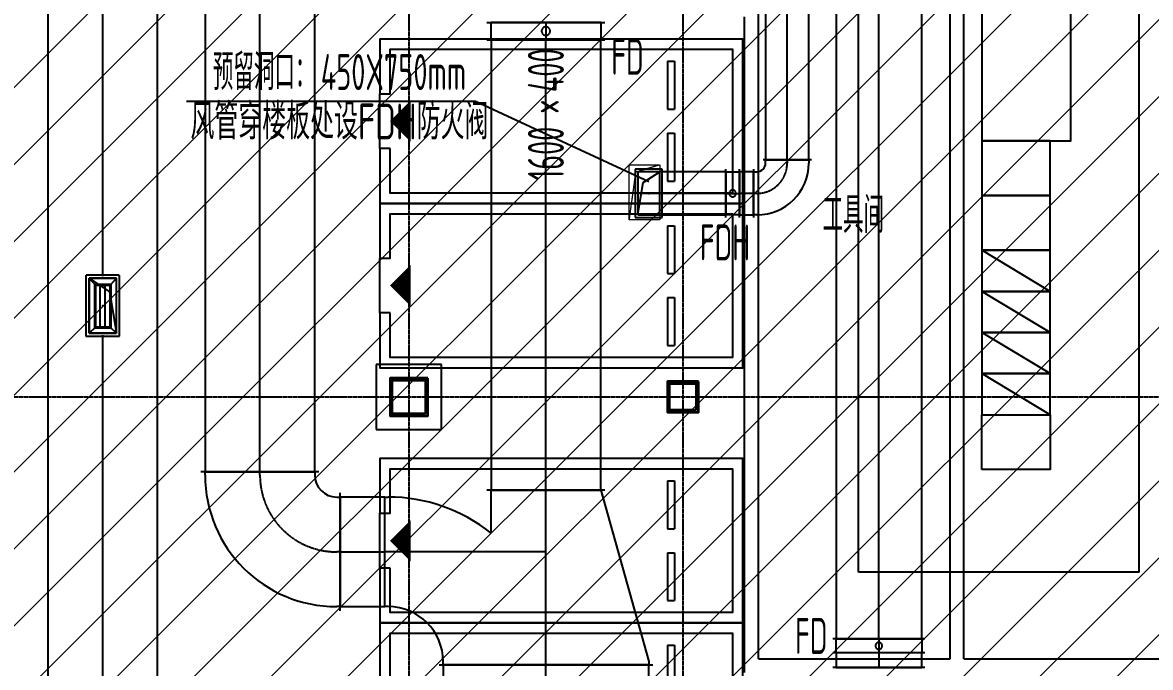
# Model space of a CAD drawing. Extents: x -20827274 to 1300756471, y -549375 to 3431892.
# Drawn here: x -72846 to -56387, y -287211 to -277794 of the extents above; entities that cross this region are included whole.
import ezdxf

# ---------------------------------------------------------------- set-up
doc = ezdxf.new("R2010")
doc.units = 0
doc.header["$LTSCALE"] = 10
for name, pattern in [('CENTER2', [1.125, 0.75, -0.125, 0.125, -0.125]), ('DASH', [0.35, 0.25, -0.1]), ('暖附图底图$0$DASH', [0.35, 0.25, -0.1]), ('暖附图底图$0$DOTE', [2.42, 2, -0.2, 0.02, -0.2])]:
    doc.linetypes.add(name, pattern=pattern)
for name, color, linetype in [('1-zs', 3, 'Continuous'), ('1-暖通标注', 4, 'Continuous'), ('1-标注暖通', 4, 'Continuous'), ('DUCT-加压送风中心线', 5, 'CENTER2'), ('DUCT-加压送风标注', 3, 'Continuous'), ('DUCT-加压送风法兰', 2, 'Continuous'), ('DUCT-加压送风管', 1, 'Continuous'), ('DUCT-加压送风管端线', 2, 'Continuous'), ('DUCT-加压送风阀门', 7, 'Continuous'), ('DUCT-排烟中心线', 5, 'CENTER2'), ('DUCT-排烟法兰', 4, 'Continuous'), ('DUCT-排烟管', 2, 'Continuous'), ('DUCT-排烟管立管', 2, 'Continuous'), ('DUCT-排烟管端线', 4, 'Continuous'), ('DUCT-排烟阀门', 7, 'Continuous'), ('DUCT-排风风口', 7, 'Continuous'), ('DUCT-送风中心线', 5, 'CENTER2'), ('DUCT-送风法兰', 2, 'Continuous'), ('DUCT-送风管', 4, 'Continuous'), ('DUCT-送风管端线', 2, 'Continuous'), ('DUCT-送风阀门', 7, 'Continuous'), ('H-DUCT-加压送风中心线', 5, 'CENTER2'), ('H-DUCT-加压送风管', 1, 'Continuous'), ('H-DUCT-加压送风管端线', 2, 'Continuous'), ('Hvac-Hide', 8, 'DASH'), ('暖附图底图$0$00-停车位', 8, 'Continuous'), ('暖附图底图$0$1-标注暖通', 8, 'Continuous'), ('暖附图底图$0$A-COLUMN', 8, 'Continuous'), ('暖附图底图$0$A-ROOM_NAME', 8, 'Continuous'), ('暖附图底图$0$A-WALL', 8, 'Continuous'), ('暖附图底图$0$DOTE', 8, 'Continuous'), ('暖附图底图$0$规划-地库', 8, 'Continuous'), ('暖附图底图$0$配电', 8, 'Continuous')]:
    doc.layers.add(name, color=color, linetype=linetype)
for name, color, linetype, lineweight in [('F-非人防区', 105, 'Continuous', 15), ('暖附图底图$0$HOLE', 8, 'Continuous', 15), ('暖附图底图$0$钢柱', 8, 'Continuous', 35)]:
    doc.layers.add(name, color=color, linetype=linetype, lineweight=lineweight)
doc.styles.add('8B2_02', font='tssdeng.shx', dxfattribs={"width": 0.6, "bigfont": 'TSSDCHN.shx'})
doc.styles.add('暖附图底图$0$8B2_02', font='tssdeng.shx', dxfattribs={"width": 0.6, "bigfont": 'TSSDCHN.shx'})

# ---------------------------------------------------------------- blocks, each defined once
blk = doc.blocks.new('$风口$00000108')
for p, q in [((-250, 135), (-190, 75)), ((-250, -135), (-250, 135)), ((250, 135), (200, 75)), ((250, 135), (250, -135)), ((200, 25), (-190, 25)), ((-250, -135), (-190, -75)), ((200, -25), (-190, -25)), ((200, -75), (250, -135)), ((250, -135), (-250, -135))]:
    blk.add_line(p, q)
at = {"linetype": 'Continuous'}
blk.add_line((250, 135), (-250, 135), dxfattribs=at)
at = {"lineweight": 40}
for p, q in [((-190, 75), (200, 75)), ((-190, -75), (-190, 75)), ((200, 75), (200, -75)), ((-190, -75), (200, -75))]:
    blk.add_line(p, q, dxfattribs=at)
blk = doc.blocks.new('暖附图底图$0$车位2400x5300')
at = {"layer": '暖附图底图$0$00-停车位', "color": 251}
for p, q in [((-875, -1000), (-175, -1000)), ((-875, -1100), (-875, -1000)), ((-875, -1100), (-175, -1100)), ((-175, -1100), (-175, -1000)), ((175, -1000), (875, -1000)), ((175, -1100), (175, -1000)), ((175, -1100), (875, -1100)), ((875, -1100), (875, -1000)), ((400, -5300), (-400, -5300))]:
    blk.add_line(p, q, dxfattribs=at)
blk.add_lwpolyline([(400, -5150), (400, -5300), (1200, -5300), (1200, 0), (-1200, 0), (-1200, -5300), (-400, -5300), (-400, -5150), (-1050, -5150), (-1050, -150), (1050, -150), (1050, -5150), (400, -5150)], dxfattribs=at)
blk.add_lwpolyline([(0, -5150, 0, 600, 0), (0, -4850, 600, 600, 0)], format="xyseb", dxfattribs=at)
blk = doc.blocks.new('暖附图底图$0$A$C08EF1FB0')
at = {"layer": '暖附图底图$0$规划-地库', "color": 1}
for p, q in [((6700, 2800), (6100, 1800)), ((7300, 2800), (6700, 1800)), ((7900, 2800), (7300, 1800)), ((8500, 2800), (7900, 1800))]:
    blk.add_line(p, q, dxfattribs=at)
at = {"layer": '暖附图底图$0$配电'}
for p, q in [((10800, 4100), (0, 4100)), ((0, 4100), (0, 0)), ((10800, 4100), (10800, 0)), ((10800, 0), (0, 0))]:
    blk.add_line(p, q, dxfattribs=at)
for points in [[(2500, 1800), (4500, 1800), (4500, 3100), (2500, 3100)], [(1500, 1800), (1900, 1800), (1900, 2800), (1500, 2800)], [(1900, 1800), (2500, 1800), (2500, 2800), (1900, 2800)], [(4500, 1800), (5300, 1800), (5300, 2800), (4500, 2800)], [(5300, 1800), (6100, 1800), (6100, 2800), (5300, 2800)], [(6100, 1800), (6700, 1800), (6700, 2800), (6100, 2800)], [(6700, 1800), (7300, 1800), (7300, 2800), (6700, 2800)], [(7300, 1800), (7900, 1800), (7900, 2800), (7300, 2800)], [(7900, 1800), (8500, 1800), (8500, 2800), (7900, 2800)], [(9300, 1800), (8500, 1800), (8500, 2800), (9300, 2800)]]:
    blk.add_lwpolyline(points, close=True, dxfattribs=at)
blk = doc.blocks.new('暖附图底图$0$A$C17481A77')
at = {"layer": '暖附图底图$0$规划-地库', "color": 1, "rotation": 269.9999999993091}
blk.add_blockref('暖附图底图$0$A$C08EF1FB0', (-28923, -460), dxfattribs=at)
blk = doc.blocks.new('暖附图底图$0$A$C00330F2E')
at = {"layer": '暖附图底图$0$A-COLUMN'}
for p, q in [((5325, -107850), (4375, -107850)), ((4375, -107850), (4375, -108800)), ((5325, -108800), (5325, -107850)), ((4375, -108800), (5325, -108800))]:
    blk.add_line(p, q, dxfattribs=at)
at = {"layer": '暖附图底图$0$钢柱', "color": 4, "lineweight": 35}
for points in [[(5125, -108050), (4575, -108050), (4575, -108600), (5125, -108600)], [(5095, -108570), (4605, -108570), (4605, -108080), (5095, -108080)], [(9075, -108100), (8625, -108100), (8625, -108550), (9075, -108550)], [(9045, -108520), (8655, -108520), (8655, -108130), (9045, -108130)]]:
    blk.add_lwpolyline(points, close=True, dxfattribs=at)
blk = doc.blocks.new('暖附图底图$0$AFSFCS')
at = {"layer": '暖附图底图$0$A-WALL'}
for p, q in [((-59308.6, -287085.4), (-59308.6, -274485.4)), ((-59108.6, -287085.4), (-59108.6, -274385.4)), ((-62108.6, -287085.4), (-62108.6, -277610.4)), ((-62308.6, -287285.4), (-62308.6, -277710.4)), ((-62108.6, -287085.4), (-59308.6, -287085.4)), ((-59108.6, -287085.4), (-38508.6, -287085.4))]:
    blk.add_line(p, q, dxfattribs=at)
at = {"layer": '暖附图底图$0$DOTE', "color": 16, "linetype": '暖附图底图$0$DOTE', "ltscale": 1.5}
for p, q in [((-67208.6, -155629.3), (-67208.6, -385768.2)), ((-63208.6, -155629.3), (-63208.6, -385768.2)), ((-113117.3, -283260.4), (10791.4, -283260.4))]:
    blk.add_line(p, q, dxfattribs=at)
at = {"layer": '暖附图底图$0$HOLE', "linetype": '暖附图底图$0$DASH'}
for points in [[(-63995.7, -279872.7), (-63545.7, -279872.7), (-63545.7, -280672.7), (-63995.7, -280672.7), (-63995.7, -279872.7)], [(-63545.7, -279872.7), (-63900.4, -279980.8), (-63995.7, -280672.7)]]:
    blk.add_lwpolyline(points, dxfattribs=at)
for name, p in [('暖附图底图$0$A$C00330F2E', (-72058.6, -174935.4)), ('暖附图底图$0$A$C17481A77', (-31725.9, -274560.3))]:
    blk.add_blockref(name, p)
at = {"layer": '暖附图底图$0$00-停车位', "rotation": 270}
for p in [(-62333.6, -281635.4), (-62333.6, -285360.4), (-62333.6, -287760.4)]:
    blk.add_blockref('暖附图底图$0$车位2400x5300', p, dxfattribs=at)
at = {"layer": '暖附图底图$0$HOLE', "linetype": '暖附图底图$0$DASH', "rotation": 270}
blk.add_blockref('暖附图底图$0$车位2400x5300', (-62333.6, -279235.4), dxfattribs=at)
at = {"layer": '暖附图底图$0$A-ROOM_NAME', "style": '暖附图底图$0$8B2_02', "width": 0.6}
blk.add_text('工具间', height=525, dxfattribs=at).set_placement((-61172.4, -280866.6))
blk = doc.blocks.new('暖附图底图')
at = {"layer": '暖附图底图$0$1-标注暖通', "linetype": '暖附图底图$0$DASH'}
blk.add_blockref('暖附图底图$0$AFSFCS', (500000, 0), dxfattribs=at)

msp = doc.modelspace()

# ---------------------------------------------------------------- hatches: boundary and pattern name
at = {"layer": 'F-非人防区'}
h = msp.add_hatch(dxfattribs=at)
h.set_pattern_fill('ANSI31', color=8, scale=500)
h.set_pattern_definition([(45, (-67108.6, 126739.6), (-561.266, 561.266), [])])
edge = h.paths.add_edge_path()
edge.add_line((26041.4, -160910.4), (26041.4, -174910.4))
edge.add_line((26041.4, -174910.4), (44466.4, -174910.4))
edge.add_line((44466.4, -174910.4), (44466.4, -230535.4))
edge.add_line((44466.4, -230535.4), (29591.4, -230535.4))
edge.add_line((29591.4, -230535.4), (29591.4, -228585.4))
edge.add_line((29591.4, -228585.4), (32466.4, -228585.4))
edge.add_line((32466.4, -228585.4), (32466.4, -223185.4))
edge.add_line((32466.4, -223185.4), (6116.4, -223185.4))
edge.add_line((6116.4, -223185.4), (6116.4, -236210.4))
edge.add_line((6116.4, -236210.4), (5916.4, -236210.4))
edge.add_line((5916.4, -236210.4), (5921.1, -289912.2))
edge.add_line((5921.1, -289912.2), (35191.4, -289912.2))
edge.add_line((35191.4, -289912.2), (35191.4, -296310.4))
edge.add_line((35191.4, -296310.4), (35041.4, -296310.4))
edge.add_line((35041.4, -296310.4), (35041.4, -296910.4))
edge.add_line((35041.4, -296910.4), (35641.4, -296910.4))
edge.add_line((35641.4, -296910.4), (44736.4, -305099.6))
edge.add_line((44736.4, -305099.6), (22456.5, -329844))
edge.add_line((22456.5, -329844), (22456.5, -340006.4))
edge.add_line((22456.5, -340006.4), (-13248.1, -379660.4))
edge.add_line((-13248.1, -379660.4), (-90108.6, -379660.4))
edge.add_line((-90108.6, -379660.4), (-90108.6, -373660.4))
edge.add_line((-90108.6, -373660.4), (-91358.6, -373660.4))
edge.add_arc((-91358.6, -361660.4), 12000, 180, 270, ccw=False)
edge.add_line((-103358.6, -361660.4), (-103358.6, -333450.4))
edge.add_line((-103358.6, -333450.4), (-95358.6, -333436.6))
edge.add_line((-95358.6, -333436.6), (-95358.6, -160610.4))
edge.add_line((-95358.6, -160610.4), (-86333.4, -160610.4))
edge.add_line((-86333.4, -160610.4), (-86333.6, -149790))
edge.add_line((-86333.6, -149790), (-73433.4, -149790))
edge.add_line((-73433.4, -149790), (-73433.4, -160610.4))
edge.add_line((-73433.4, -160610.4), (26041.4, -160910.4))

# ---------------------------------------------------------------- linework, layer by layer
at = {"layer": '1-标注暖通'}
for p, q in [((-66234.9, -278945.4, 145.9), (-70451.6, -278945.4, -32.7)), ((-63707.3, -280120.4, 6000), (-66234.9, -278945.4, 145.9))]:
    msp.add_line(p, q, dxfattribs=at)
at = {"layer": 'DUCT-加压送风中心线'}
for p, q in [((-65208.6, -284622.9), (-65208.6, -278044.7)), ((-69382, -284403.1), (-69382, -284353.1)), ((-65208.6, -285523.1), (-65208.6, -284623.1)), ((-68212, -285523.1), (-68262, -285523.1)), ((-68211.8, -285523.1), (-67558.6, -285523.1)), ((-65208.6, -285523.1), (-67558.6, -285523.1)), ((-65208.6, -287173.1), (-65208.6, -285523.1)), ((-65208.6, -287785.8), (-65208.6, -287173.3))]:
    msp.add_line(p, q, dxfattribs=at)
msp.add_arc((-68262, -284403.1), 1120, 180, 270, dxfattribs=at)
at = {"layer": 'DUCT-加压送风法兰'}
for p, q in [((-66068.6, -277794.4), (-64348.6, -277794.4)), ((-66068.6, -278044.6), (-64348.6, -278044.6)), ((-68522, -284353), (-70242, -284353)), ((-68211.9, -286383.1), (-68211.9, -284663.1)), ((-64348.6, -284623), (-66068.6, -284623)), ((-66768.6, -287173.2), (-63648.6, -287173.2))]:
    msp.add_line(p, q, dxfattribs=at)
at = {"layer": 'DUCT-加压送风法兰', "color": 18, "true_color": 0x000000}
for p in [(-65208.6, -277794.5), (-65208.6, -278044.5), (-65208.6, -278044.7), (-69382, -284352.9), (-69382, -284353.1), (-65208.6, -284622.9), (-65208.6, -284623.1), (-68212, -285523.1), (-68211.8, -285523.1), (-65208.6, -287173.1), (-65208.6, -287173.3)]:
    msp.add_point(p, dxfattribs=at)
at = {"layer": 'DUCT-加压送风管'}
for p, q in [((-64408.6, -278044.7), (-66008.6, -278044.7)), ((-66008.6, -278044.7), (-66008.6, -284622.9)), ((-64408.6, -284622.9), (-64408.6, -278044.7)), ((-70182, -284403.1), (-70182, -284353.1)), ((-68582, -284353.1), (-68582, -284403.1)), ((-68262, -284723.1), (-68212, -284723.1)), ((-67558.6, -284723.1), (-68211.8, -284723.1)), ((-68211.8, -284723.1), (-68211.8, -286323.1)), ((-67558.6, -284723.1), (-67508.6, -284723.1)), ((-67558.6, -286323.1), (-67558.6, -284723.1)), ((-66008.6, -284622.9), (-64408.6, -284622.9)), ((-66008.6, -285249.6), (-66008.6, -284623.1)), ((-64408.6, -284623.1), (-63708.6, -287123.1)), ((-68212, -286323.1), (-68262, -286323.1)), ((-68211.8, -286323.1), (-67558.6, -286323.1)), ((-67508.6, -286323.1), (-67558.6, -286323.1)), ((-66708.6, -287173.1), (-66708.6, -287123.1)), ((-63708.6, -287173.3), (-66708.6, -287173.3)), ((-66708.6, -287173.3), (-66708.6, -287785.8)), ((-63708.6, -287123.1), (-63708.6, -287173.1)), ((-63708.6, -287785.8), (-63708.6, -287173.3))]:
    msp.add_line(p, q, dxfattribs=at)
for centre, radius, start, end in [((-68262, -284403.1), 1920, 180, 270), ((-68262, -284403.1), 320, 180, 270), ((-67508.6, -287123.1), 2400, 51.31781, 90), ((-67508.6, -287123.1), 800, 0, 90)]:
    msp.add_arc(centre, radius, start, end, dxfattribs=at)
at = {"layer": 'DUCT-加压送风管', "color": 18, "true_color": 0x000000}
for p in [(-69382, -284353.1), (-65208.6, -284623.1), (-68212, -285523.1), (-67558.6, -285523.1), (-65208.6, -287173.1)]:
    msp.add_point(p, dxfattribs=at)
at = {"layer": 'DUCT-加压送风管端线'}
for p, q in [((-70182, -284353.1), (-68582, -284353.1)), ((-68212, -286323.1), (-68212, -284723.1)), ((-67558.6, -286323.1), (-67558.6, -284723.1)), ((-66008.6, -284623.1), (-64408.6, -284623.1)), ((-63708.6, -287173.1), (-66708.6, -287173.1))]:
    msp.add_line(p, q, dxfattribs=at)
at = {"layer": 'DUCT-加压送风阀门'}
for p, q in [((-65208.6, -277810.1), (-65208.6, -278028.8)), ((-65270.7, -277912.5), (-65271.1, -277919.5)), ((-65271.1, -277919.5), (-65270.7, -277926.5)), ((-65269.5, -277905.6), (-65270.7, -277912.5)), ((-65270.7, -277926.5), (-65269.5, -277933.4)), ((-65267.6, -277898.8), (-65269.5, -277905.6)), ((-65269.5, -277933.4), (-65267.6, -277940.1)), ((-65264.9, -277892.4), (-65267.6, -277898.8)), ((-65267.6, -277940.1), (-65264.9, -277946.6)), ((-65261.5, -277886.2), (-65264.9, -277892.4)), ((-65264.9, -277946.6), (-65261.5, -277952.7)), ((-65257.5, -277880.5), (-65261.5, -277886.2)), ((-65261.5, -277952.7), (-65257.5, -277958.4)), ((-65252.8, -277875.3), (-65257.5, -277880.5)), ((-65257.5, -277958.4), (-65252.8, -277963.7)), ((-65247.6, -277870.6), (-65252.8, -277875.3)), ((-65252.8, -277963.7), (-65247.6, -277968.3)), ((-65241.9, -277866.5), (-65247.6, -277870.6)), ((-65247.6, -277968.3), (-65241.9, -277972.4)), ((-65235.7, -277863.2), (-65241.9, -277866.5)), ((-65241.9, -277972.4), (-65235.7, -277975.8)), ((-65229.3, -277860.5), (-65235.7, -277863.2)), ((-65235.7, -277975.8), (-65229.3, -277978.5)), ((-65222.5, -277858.5), (-65229.3, -277860.5)), ((-65229.3, -277978.5), (-65222.5, -277980.4)), ((-65215.6, -277857.4), (-65222.5, -277858.5)), ((-65222.5, -277980.4), (-65215.6, -277981.6)), ((-65208.6, -277857), (-65215.6, -277857.4)), ((-65215.6, -277981.6), (-65208.6, -277982)), ((-65201.6, -277857.4), (-65208.6, -277857)), ((-65208.6, -277982), (-65201.6, -277981.6)), ((-65194.7, -277858.5), (-65201.6, -277857.4)), ((-65201.6, -277981.6), (-65194.7, -277980.4)), ((-65188, -277860.5), (-65194.7, -277858.5)), ((-65194.7, -277980.4), (-65188, -277978.5)), ((-65181.5, -277863.2), (-65188, -277860.5)), ((-65188, -277978.5), (-65181.5, -277975.8)), ((-65175.4, -277866.5), (-65181.5, -277863.2)), ((-65181.5, -277975.8), (-65175.4, -277972.4)), ((-65169.6, -277870.6), (-65175.4, -277866.5)), ((-65175.4, -277972.4), (-65169.6, -277968.3)), ((-65164.4, -277875.3), (-65169.6, -277870.6)), ((-65169.6, -277968.3), (-65164.4, -277963.7)), ((-65159.7, -277880.5), (-65164.4, -277875.3)), ((-65164.4, -277963.7), (-65159.7, -277958.4)), ((-65155.7, -277886.2), (-65159.7, -277880.5)), ((-65159.7, -277958.4), (-65155.7, -277952.7)), ((-65152.3, -277892.4), (-65155.7, -277886.2)), ((-65155.7, -277952.7), (-65152.3, -277946.6)), ((-65149.6, -277898.8), (-65152.3, -277892.4)), ((-65152.3, -277946.6), (-65149.6, -277940.1)), ((-65147.7, -277905.6), (-65149.6, -277898.8)), ((-65149.6, -277940.1), (-65147.7, -277933.4)), ((-65146.5, -277912.5), (-65147.7, -277905.6)), ((-65147.7, -277933.4), (-65146.5, -277926.5)), ((-65146.1, -277919.5), (-65146.5, -277912.5)), ((-65146.5, -277926.5), (-65146.1, -277919.5))]:
    msp.add_line(p, q, dxfattribs=at)
at = {"layer": 'DUCT-排烟中心线'}
for p, q in [((-71675.9, -281498.5), (-71675.9, -267954.6)), ((-61687.8, -279797.2), (-61687.8, -267847.5)), ((-61687.8, -279797.4), (-61687.8, -279847.4)), ((-62583.8, -280288.4), (-63867.3, -280288.4)), ((-62179, -280288.4), (-62383.4, -280288.4)), ((-62128.8, -280288.4), (-62178.8, -280288.4)), ((-71675.9, -297200.7), (-71675.9, -282358.5))]:
    msp.add_line(p, q, dxfattribs=at)
msp.add_arc((-62128.8, -279847.4), 441, 270, 0, dxfattribs=at)
at = {"layer": 'DUCT-排烟法兰'}
for p, q in [((-61335.3, -279797.3), (-62040.3, -279797.3)), ((-63904.8, -279935.9), (-63904.8, -280640.9)), ((-63509.8, -279935.9), (-63904.8, -279935.9)), ((-63509.8, -279973.4), (-63509.8, -279935.9)), ((-62583.7, -280640.9), (-62583.7, -279935.9)), ((-62383.5, -280640.9), (-62383.5, -279935.9)), ((-62178.9, -279935.9), (-62178.9, -280640.9)), ((-63509.8, -280640.9), (-63509.8, -280603.4)), ((-63904.8, -280640.9), (-63509.8, -280640.9))]:
    msp.add_line(p, q, dxfattribs=at)
at = {"layer": 'DUCT-排烟法兰', "color": 18, "true_color": 0x000000}
for p in [(-61687.8, -279797.2, 5000), (-61687.8, -279797.4, 5000), (-63707.3, -280288.4, -0.1), (-63707.3, -280288.4, 0.1), (-62583.8, -280288.4, 5000), (-62583.6, -280288.4, 5000), (-62383.6, -280288.4, 5000), (-62383.4, -280288.4, 5000), (-62179, -280288.4, 5000), (-62178.8, -280288.4, 5000), (-71675.9, -281928.5, -0.1), (-71675.9, -281928.5, 0.1)]:
    msp.add_point(p, dxfattribs=at)
at = {"layer": 'DUCT-排烟管'}
for p, q in [((-72475.9, -267954.6), (-72475.9, -297200.7)), ((-70875.9, -297200.7), (-70875.9, -267954.6)), ((-62002.8, -267847.5), (-62002.8, -279797.2)), ((-61372.8, -279797.2), (-61372.8, -267847.5)), ((-62002.8, -279797.2), (-61372.8, -279797.2)), ((-62002.8, -279847.4), (-62002.8, -279797.4)), ((-61372.8, -279797.4), (-61372.8, -279847.4)), ((-62583.8, -279973.4), (-63867.3, -279973.4)), ((-63867.3, -279973.4), (-63867.3, -280603.4)), ((-62583.8, -280603.4), (-62583.8, -279973.4)), ((-62583.6, -279973.4), (-62383.6, -279973.4)), ((-62179, -279973.4), (-62383.4, -279973.4)), ((-62383.4, -279973.4), (-62383.4, -280603.4)), ((-62179, -280603.4), (-62179, -279973.4)), ((-62178.8, -279973.4), (-62128.8, -279973.4)), ((-63867.3, -280603.4), (-62583.8, -280603.4)), ((-62383.6, -280603.4), (-62583.6, -280603.4)), ((-62383.4, -280603.4), (-62179, -280603.4)), ((-62128.8, -280603.4), (-62178.8, -280603.4))]:
    msp.add_line(p, q, dxfattribs=at)
for radius in [756, 126]:
    msp.add_arc((-62128.8, -279847.4), radius, 270, 0, dxfattribs=at)
at = {"layer": 'DUCT-排烟管', "color": 18, "true_color": 0x000000}
for p in [(-61687.8, -279797.4, 5000), (-62178.8, -280288.4, 5000)]:
    msp.add_point(p, dxfattribs=at)
at = {"layer": 'DUCT-排烟管立管'}
for p, q in [((-63547.3, -279973.4), (-63867.3, -279973.4)), ((-63867.3, -279973.4), (-63867.3, -280603.4)), ((-63547.3, -280603.4), (-63547.3, -279973.4)), ((-63867.3, -280603.4), (-63547.3, -280603.4)), ((-71875.9, -281528.5), (-71875.9, -282328.5)), ((-71475.9, -281528.5), (-71875.9, -281528.5)), ((-71475.9, -282328.5), (-71475.9, -281528.5)), ((-71875.9, -282328.5), (-71475.9, -282328.5))]:
    msp.add_line(p, q, dxfattribs=at)
at = {"layer": 'DUCT-排烟管端线'}
for p, q in [((-61372.8, -279797.4), (-62002.8, -279797.4)), ((-63867.3, -280603.4), (-63787.3, -280130.9)), ((-63787.3, -280130.9), (-63547.3, -279973.4)), ((-62583.6, -279973.4), (-62583.6, -280603.4)), ((-62383.6, -279973.4), (-62383.6, -280603.4)), ((-62178.8, -280603.4), (-62178.8, -279973.4)), ((-71875.9, -281528.5), (-71575.9, -281728.5)), ((-71575.9, -281728.5), (-71475.9, -282328.5))]:
    msp.add_line(p, q, dxfattribs=at)
at = {"layer": 'DUCT-排烟阀门'}
for p, q in [((-62571.1, -280288.4), (-62396.1, -280288.4)), ((-62533.2, -280282.2), (-62533.6, -280288.4)), ((-62533.6, -280288.4), (-62533.2, -280294.7)), ((-62532, -280276), (-62533.2, -280282.2)), ((-62533.2, -280294.7), (-62532, -280300.9)), ((-62530.1, -280270), (-62532, -280276)), ((-62532, -280300.9), (-62530.1, -280306.8)), ((-62527.4, -280264.4), (-62530.1, -280270)), ((-62524.1, -280259.1), (-62527.4, -280264.4)), ((-62520.1, -280254.2), (-62524.1, -280259.1)), ((-62515.5, -280249.9), (-62520.1, -280254.2)), ((-62510.4, -280246.2), (-62515.5, -280249.9)), ((-62504.9, -280243.2), (-62510.4, -280246.2)), ((-62499.1, -280240.9), (-62504.9, -280243.2)), ((-62493, -280239.3), (-62499.1, -280240.9)), ((-62486.8, -280238.5), (-62493, -280239.3)), ((-62480.5, -280238.5), (-62486.8, -280238.5)), ((-62474.2, -280239.3), (-62480.5, -280238.5)), ((-62468.2, -280240.9), (-62474.2, -280239.3)), ((-62462.3, -280243.2), (-62468.2, -280240.9)), ((-62456.8, -280246.2), (-62462.3, -280243.2)), ((-62451.7, -280249.9), (-62456.8, -280246.2)), ((-62447.2, -280254.2), (-62451.7, -280249.9)), ((-62443.2, -280259.1), (-62447.2, -280254.2)), ((-62439.8, -280264.4), (-62443.2, -280259.1)), ((-62437.1, -280270), (-62439.8, -280264.4)), ((-62435.2, -280276), (-62437.1, -280270)), ((-62437.1, -280306.8), (-62435.2, -280300.9)), ((-62434, -280282.2), (-62435.2, -280276)), ((-62435.2, -280300.9), (-62434, -280294.7)), ((-62433.6, -280288.4), (-62434, -280282.2)), ((-62434, -280294.7), (-62433.6, -280288.4)), ((-62530.1, -280306.8), (-62527.4, -280312.5)), ((-62527.4, -280312.5), (-62524.1, -280317.8)), ((-62524.1, -280317.8), (-62520.1, -280322.7)), ((-62520.1, -280322.7), (-62515.5, -280327)), ((-62515.5, -280327), (-62510.4, -280330.7)), ((-62510.4, -280330.7), (-62504.9, -280333.7)), ((-62504.9, -280333.7), (-62499.1, -280336)), ((-62499.1, -280336), (-62493, -280337.6)), ((-62493, -280337.6), (-62486.8, -280338.3)), ((-62486.8, -280338.3), (-62480.5, -280338.3)), ((-62480.5, -280338.3), (-62474.2, -280337.6)), ((-62474.2, -280337.6), (-62468.2, -280336)), ((-62468.2, -280336), (-62462.3, -280333.7)), ((-62462.3, -280333.7), (-62456.8, -280330.7)), ((-62456.8, -280330.7), (-62451.7, -280327)), ((-62451.7, -280327), (-62447.2, -280322.7)), ((-62447.2, -280322.7), (-62443.2, -280317.8)), ((-62443.2, -280317.8), (-62439.8, -280312.5)), ((-62439.8, -280312.5), (-62437.1, -280306.8))]:
    msp.add_line(p, q, dxfattribs=at)
at = {"layer": 'DUCT-送风中心线'}
for p, q in [((-60349.9, -286795.2), (-60349.9, -254416.7)), ((-60349.9, -286995.6), (-60349.9, -287210.8))]:
    msp.add_line(p, q, dxfattribs=at)
at = {"layer": 'DUCT-送风法兰'}
for p, q in [((-59679.9, -286795.3), (-61019.9, -286795.3)), ((-59679.9, -286995.5), (-61019.9, -286995.5)), ((-59679.9, -287210.9), (-61019.9, -287210.9))]:
    msp.add_line(p, q, dxfattribs=at)
at = {"layer": 'DUCT-送风法兰', "color": 18, "true_color": 0x000000}
for p in [(-60349.9, -286795.2, 3000), (-60349.9, -286795.4, 3000), (-60349.9, -286995.4, 3000), (-60349.9, -286995.6, 3000), (-60349.9, -287210.8, 3000)]:
    msp.add_point(p, dxfattribs=at)
at = {"layer": 'DUCT-送风管'}
for p, q in [((-60974.9, -254416.7), (-60974.9, -286795.2)), ((-59724.9, -286795.2), (-59724.9, -255698.1)), ((-60974.9, -286795.2), (-59724.9, -286795.2)), ((-60974.9, -286995.4), (-60974.9, -286795.4)), ((-59724.9, -286795.4), (-59724.9, -286995.4)), ((-60974.9, -286995.6), (-60974.9, -287210.8)), ((-59724.9, -286995.6), (-60974.9, -286995.6)), ((-59724.9, -287210.8), (-59724.9, -286995.6)), ((-60974.9, -287210.8), (-59724.9, -287210.8))]:
    msp.add_line(p, q, dxfattribs=at)
at = {"layer": 'DUCT-送风管端线'}
for p, q in [((-59724.9, -286795.4), (-60974.9, -286795.4)), ((-59724.9, -286995.4), (-60974.9, -286995.4))]:
    msp.add_line(p, q, dxfattribs=at)
at = {"layer": 'DUCT-送风阀门'}
for p, q in [((-60397.5, -286880), (-60399, -286886.1)), ((-60395.1, -286874.2), (-60397.5, -286880)), ((-60392.1, -286868.6), (-60395.1, -286874.2)), ((-60388.4, -286863.6), (-60392.1, -286868.6)), ((-60384.1, -286859), (-60388.4, -286863.6)), ((-60379.3, -286855), (-60384.1, -286859)), ((-60374, -286851.6), (-60379.3, -286855)), ((-60368.3, -286849), (-60374, -286851.6)), ((-60362.3, -286847), (-60368.3, -286849)), ((-60356.2, -286845.8), (-60362.3, -286847)), ((-60349.9, -286845.4), (-60356.2, -286845.8)), ((-60349.9, -286807.9), (-60349.9, -286982.9)), ((-60343.6, -286845.8), (-60349.9, -286845.4)), ((-60337.5, -286847), (-60343.6, -286845.8)), ((-60331.5, -286849), (-60337.5, -286847)), ((-60325.8, -286851.6), (-60331.5, -286849)), ((-60320.5, -286855), (-60325.8, -286851.6)), ((-60315.7, -286859), (-60320.5, -286855)), ((-60311.4, -286863.6), (-60315.7, -286859)), ((-60307.7, -286868.6), (-60311.4, -286863.6)), ((-60304.7, -286874.2), (-60307.7, -286868.6)), ((-60302.3, -286880), (-60304.7, -286874.2)), ((-60300.8, -286886.1), (-60302.3, -286880)), ((-60399, -286886.1), (-60399.8, -286892.3)), ((-60399.8, -286892.3), (-60399.8, -286898.6)), ((-60399.8, -286898.6), (-60399, -286904.8)), ((-60399, -286904.8), (-60397.5, -286910.9)), ((-60397.5, -286910.9), (-60395.1, -286916.7)), ((-60395.1, -286916.7), (-60392.1, -286922.2)), ((-60392.1, -286922.2), (-60388.4, -286927.3)), ((-60388.4, -286927.3), (-60384.1, -286931.9)), ((-60384.1, -286931.9), (-60379.3, -286935.9)), ((-60379.3, -286935.9), (-60374, -286939.3)), ((-60374, -286939.3), (-60368.3, -286941.9)), ((-60368.3, -286941.9), (-60362.3, -286943.9)), ((-60362.3, -286943.9), (-60356.2, -286945)), ((-60356.2, -286945), (-60349.9, -286945.4)), ((-60349.9, -286945.4), (-60343.6, -286945)), ((-60343.6, -286945), (-60337.5, -286943.9)), ((-60337.5, -286943.9), (-60331.5, -286941.9)), ((-60331.5, -286941.9), (-60325.8, -286939.3)), ((-60325.8, -286939.3), (-60320.5, -286935.9)), ((-60320.5, -286935.9), (-60315.7, -286931.9)), ((-60315.7, -286931.9), (-60311.4, -286927.3)), ((-60311.4, -286927.3), (-60307.7, -286922.2)), ((-60307.7, -286922.2), (-60304.7, -286916.7)), ((-60304.7, -286916.7), (-60302.3, -286910.9)), ((-60302.3, -286910.9), (-60300.8, -286904.8)), ((-60300, -286892.3), (-60300.8, -286886.1)), ((-60300.8, -286904.8), (-60300, -286898.6)), ((-60300, -286898.6), (-60300, -286892.3))]:
    msp.add_line(p, q, dxfattribs=at)
at = {"layer": 'H-DUCT-加压送风中心线'}
msp.add_line((-69382, -284352.9), (-69382, -261455.6), dxfattribs=at)
at = {"layer": 'H-DUCT-加压送风管'}
for p, q in [((-70182, -261455.6), (-70182, -284352.9)), ((-68582, -284352.9), (-68582, -261455.6)), ((-66008.6, -278044.5), (-66008.6, -277794.5)), ((-64408.6, -277794.5), (-64408.6, -278044.5)), ((-70182, -284352.9), (-68582, -284352.9))]:
    msp.add_line(p, q, dxfattribs=at)
at = {"layer": 'H-DUCT-加压送风管端线'}
for p, q in [((-64408.6, -277794.5), (-66008.6, -277794.5)), ((-64408.6, -278044.5), (-66008.6, -278044.5))]:
    msp.add_line(p, q, dxfattribs=at)
at = {"layer": 'Hvac-Hide'}
for p, q in [((-63509.8, -280603.4), (-63509.8, -279973.4)), ((-71430.9, -281483.5), (-71920.9, -281483.5)), ((-71920.9, -281483.5), (-71920.9, -282373.5)), ((-71430.9, -282373.5), (-71430.9, -281483.5)), ((-71920.9, -282373.5), (-71430.9, -282373.5))]:
    msp.add_line(p, q, dxfattribs=at)

# ---------------------------------------------------------------- block references
at = {"layer": '1-zs'}
msp.add_blockref('暖附图底图', (-500000, 0), dxfattribs=at)
at = {"layer": 'DUCT-排风风口', "xscale": 1.6, "yscale": 1.481481481481482, "rotation": 270}
msp.add_blockref('$风口$00000108', (-71675.9, -281928.5, 2600), dxfattribs=at)

# ---------------------------------------------------------------- texts
at = {"layer": '1-暖通标注', "style": '8B2_02', "width": 0.7}
msp.add_text('风管穿楼板处设FDH防火阀', height=525, dxfattribs=at).set_placement((-70395.9, -279501.8, 22.9))
at = {"layer": '1-标注暖通', "style": '8B2_02', "width": 0.6}
for s, p in [('FD', (-64255.1, -278557.3)), ('预留洞口：', (-70068.6, -278779.6, 22.9)), ('450X750mm', (-68493.6, -278779.6, 22.9)), ('FDH', (-62963.3, -281267.1)), ('FD', (-61573.7, -287013.2))]:
    msp.add_text(s, height=525, dxfattribs=at).set_placement(p)
at = {"layer": 'DUCT-加压送风标注', "style": '8B2_02', "width": 0.6}
for s, p in [('400', (-64946.1, -278810.7)), ('×', (-64946.1, -279125.7)), ('1600', (-64946.1, -280095))]:
    msp.add_text(s, height=525, rotation=90, dxfattribs=at).set_placement(p)

doc.saveas('drawing.dxf')
